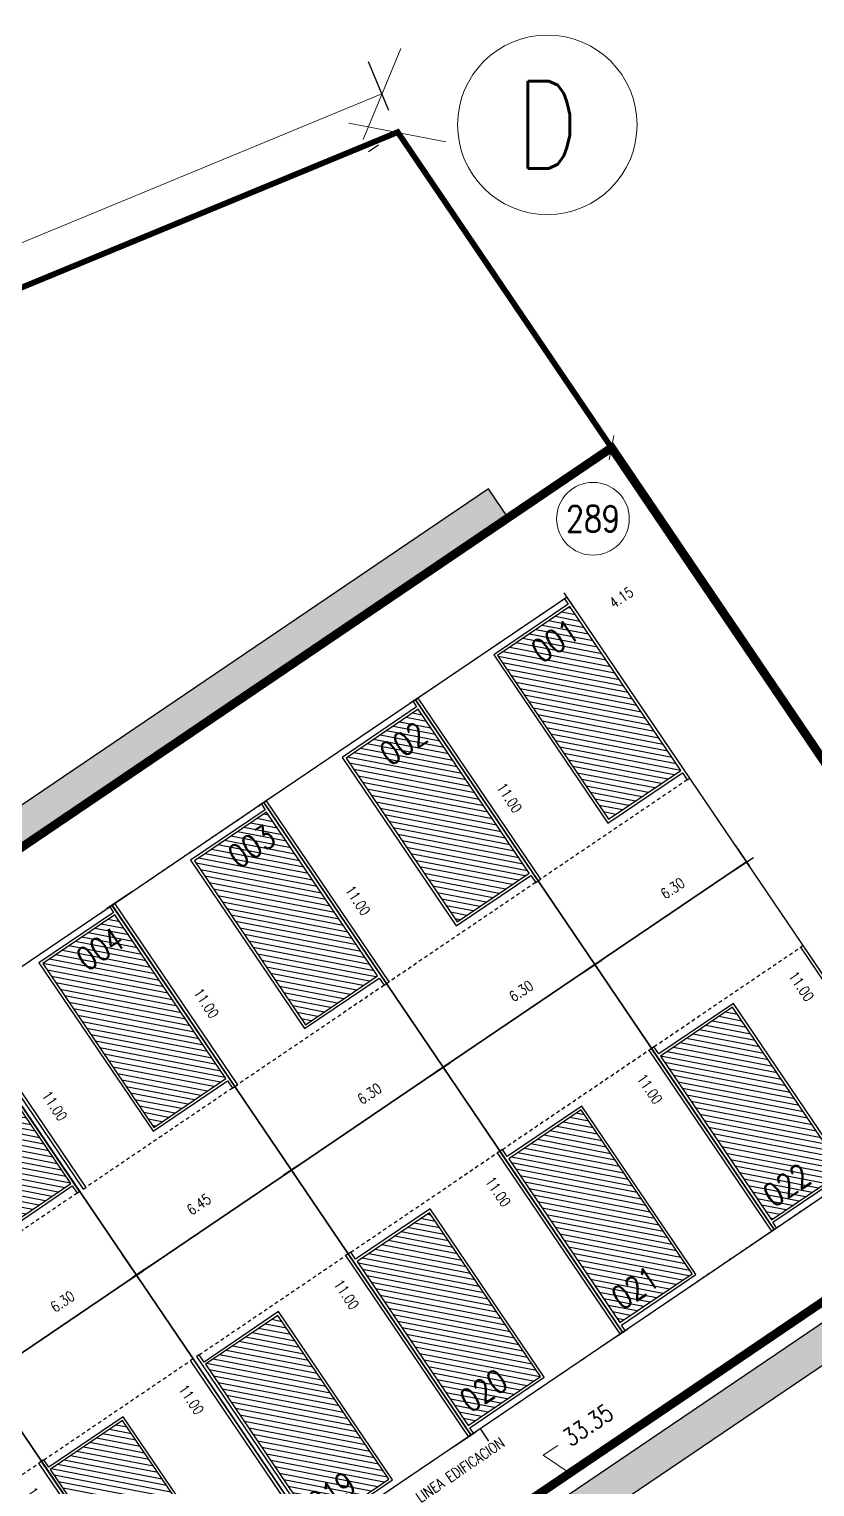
# Model space of a CAD drawing. Header units: metres. Extents: x 733085 to 734585, y 6084499 to 6087418.
# Drawn here: x 733800.2 to 733827.2, y 6086748.6 to 6086798.7 of the extents above; entities that cross this region are included whole.
import ezdxf

# ---------------------------------------------------------------- set-up
doc = ezdxf.new("R2010")
doc.units = ezdxf.units.M
doc.header["$LTSCALE"] = 5
doc.header["$MEASUREMENT"] = 0
doc.linetypes.add('HIDDEN', pattern=[0.375, 0.25, -0.125])
doc.linetypes.add('PHANTOM2', pattern=[1.25, 0.625, -0.125, 0.125, -0.125, 0.125, -0.125])
doc.layers.get('0').update_dxf_attribs({"color": 30})
doc.layers.get('DEFPOINTS').update_dxf_attribs({"color": 210})
doc.layers.add('U-ANNO-DIMS', color=210, linetype='Continuous', lineweight=18, plot=False)
doc.layers.add('U-ANNO-PATT', color=8, linetype='Continuous', lineweight=18)
doc.layers.add('U-ANNO-TEXT', color=3, linetype='Continuous', lineweight=18)
for name, color, linetype in [('U-BLDG', 7, 'Continuous'), ('U-LIMT', 6, 'PHANTOM2'), ('U-PROP', 1, 'Continuous'), ('U-SDWK', 4, 'Continuous')]:
    doc.layers.add(name, color=color, linetype=linetype)
doc.styles.add('E-ROMANS', font='romans.shx', dxfattribs={"width": 0.8})
doc.dimstyles.new('E-0200_TICK_18', dxfattribs={"dimscale": 0.001, "dimtxt": 360, "dimasz": 360, "dimexe": 180, "dimexo": 120, "dimgap": 180, "dimtad": 0, "dimzin": 0, "dimdsep": 46, "dimtxsty": 'E-ROMANS', "dimblk": 'OBLIQUE', "dimcen": 180, "dimclrd": 256, "dimclre": 256, "dimclrt": 256, "dimadec": 0, "dimazin": 0, "dimtfac": 1, "dimtmove": 1, "dimatfit": 3, "dimldrblk": 'OPEN90', "dimfxl": 1, "dimtfill": 1, "dimtolj": 1, "dimtzin": 0, "dimarcsym": 0})
doc.dimstyles.new('E-0500_TICK_12', dxfattribs={"dimscale": 0.001, "dimtxt": 600, "dimasz": 600, "dimexe": 300, "dimexo": 200, "dimgap": 300, "dimtad": 0, "dimzin": 0, "dimdsep": 46, "dimtxsty": 'E-ROMANS', "dimblk": 'OBLIQUE', "dimcen": 300, "dimclrd": 256, "dimclre": 256, "dimclrt": 256, "dimadec": 0, "dimazin": 0, "dimtfac": 1, "dimtmove": 1, "dimatfit": 3, "dimldrblk": 'OPEN90', "dimfxl": 1, "dimtfill": 1, "dimtolj": 1, "dimtzin": 0, "dimlwd": -1, "dimarcsym": 0})
doc.dimstyles.new('E-1000_TICK_24', dxfattribs={"dimscale": 0.001, "dimtxt": 2400, "dimasz": 2400, "dimexe": 1200, "dimexo": 800, "dimgap": 1200, "dimtad": 0, "dimzin": 0, "dimdsep": 46, "dimtxsty": 'E-ROMANS', "dimblk": 'OBLIQUE', "dimcen": 1200, "dimclrd": 256, "dimclre": 256, "dimclrt": 256, "dimadec": 0, "dimazin": 0, "dimtfac": 1, "dimtmove": 1, "dimatfit": 3, "dimldrblk": 'OPEN90', "dimfxl": 1, "dimtfill": 1, "dimtolj": 1, "dimtzin": 0, "dimlwd": -1, "dimarcsym": 0})

# ---------------------------------------------------------------- blocks, each defined once
blk = doc.blocks.new('casa')
h = blk.add_hatch()
h.set_pattern_fill('LINE', color=252, scale=0.06, angle=45, style=0)
h.set_pattern_definition([(45, (-8.75595, 1.52937), (-0.1347038, 0.1347038), [])])
h.paths.add_polyline_path([(3.102, 0.201), (0.102, 0.201), (0.102, -6.604), (3.102, -6.604)])
at = {"color": 252}
blk.add_line((0, -7), (0, 0.522), dxfattribs=at)
at = {"color": 1, "linetype": 'HIDDEN', "ltscale": 0.1}
for p, q in [((0.102, 0.522), (6.197, 0.522)), ((0.102, -7), (6.197, -7))]:
    blk.add_line(p, q, dxfattribs=at)
for p, q in [((6.299, 0.522), (6.197, 0.522)), ((6.299, -7), (6.197, -7))]:
    blk.add_line(p, q)
for points in [[(0, 0.522), (0.102, 0.522), (0.102, 0.299), (3.197, 0.299), (3.197, -6.7), (0.102, -6.7), (0.102, -7), (0, -7)], [(6.197, 0.522), (6.197, -7)]]:
    blk.add_lwpolyline(points)
for points in [[(6.197, 0.522), (6.197, 0.522)], [(6.197, -7), (6.197, -7)]]:
    blk.add_lwpolyline(points, close=True)
at = {"color": 252}
for points in [[(6.299, 0.522), (6.299, -7)], [(0.102, -6.604), (0.102, 0.201), (3.102, 0.201), (3.102, -6.604), (0.102, -6.604)]]:
    blk.add_lwpolyline(points, dxfattribs=at)
blk = doc.blocks.new('*D1875')
at = {"layer": 'DEFPOINTS', "color": 0, "transparency": 16777216}
for p in [(733822.474, 6086781.027), (733818.725, 6086779.162), (733819.038, 6086778.7)]:
    blk.add_point(p, dxfattribs=at)
at = {"layer": 'U-ANNO-DIMS', "lineweight": -2, "transparency": 16777216}
for p, q in [((733822.407, 6086781.127), (733822.06, 6086781.639)), ((733818.971, 6086778.799), (733818.624, 6086779.311))]:
    blk.add_line(p, q, dxfattribs=at)
at = {"layer": 'U-ANNO-DIMS', "transparency": 16777216, "insert": (733820.59, 6086779.154), "char_height": 0.36, "attachment_point": 5, "rotation": 34.1153, "style": 'E-ROMANS', "bg_fill": 3, "box_fill_scale": 1.25, "bg_fill_color": 256, "bg_fill_true_color": 13158600, "bg_fill_transparency": 0}
blk.add_mtext('\\A1;4.15', dxfattribs=at)
blk = doc.blocks.new('_Oblique')
at = {"color": 0, "linetype": 'ByBlock', "lineweight": -2}
blk.add_line((-0.5, -0.5), (0.5, 0.5), dxfattribs=at)
blk = doc.blocks.new('_Open90')
at = {"color": 0, "linetype": 'ByBlock', "lineweight": -2}
for p, q in [((-0.5, 0.5), (0, 0)), ((0, 0), (-1, 0)), ((0, 0), (-0.5, -0.5))]:
    blk.add_line(p, q, dxfattribs=at)
blk = doc.blocks.new('*D2171')
at = {"layer": 'DEFPOINTS', "color": 0, "transparency": 16777216}
for p in [(733820.254, 6086784.305, 0), (733820.254, 6086784.305), (733766.315, 6086747.765, 0)]:
    blk.add_point(p, dxfattribs=at)
at = {"layer": 'U-ANNO-DIMS', "lineweight": -2, "transparency": 16777216}
for p, q in [((733820.254, 6086784.305), (733820.085, 6086784.553)), ((733766.315, 6086747.765), (733766.147, 6086748.013))]:
    blk.add_line(p, q, dxfattribs=at)
at = {"layer": 'U-ANNO-DIMS', "transparency": 16777216}
for p, q in [((733766.315, 6086747.765), (733820.254, 6086784.305)), ((733791.637, 6086767.313), (733791.141, 6086766.977)), ((733793.284, 6086766.035), (733791.637, 6086767.313))]:
    blk.add_line(p, q, dxfattribs=at)
at = {"layer": 'U-ANNO-DIMS', "transparency": 16777216, "xscale": 0.6, "yscale": 0.6, "zscale": 0.6}
for p, rotation in [((733820.254, 6086784.305), 34.11532255193239), ((733766.315, 6086747.765), 214.1153225519324)]:
    blk.add_blockref('_Oblique', p, dxfattribs=dict(at, rotation=rotation))
at = {"layer": 'U-ANNO-DIMS', "transparency": 16777216, "insert": (733790.107, 6086766.277), "char_height": 0.6, "attachment_point": 5, "rotation": 34.1153, "style": 'E-ROMANS', "bg_fill": 3, "box_fill_scale": 1.25, "bg_fill_color": 256, "bg_fill_true_color": 13158600, "bg_fill_transparency": 0}
blk.add_mtext('\\A1;65.15', dxfattribs=at)
blk = doc.blocks.new('*D2183')
at = {"layer": 'DEFPOINTS', "color": 0, "transparency": 16777216}
for p in [(733832.622, 6086758.38, 0), (733832.622, 6086758.38), (733805.011, 6086739.676, 0)]:
    blk.add_point(p, dxfattribs=at)
at = {"layer": 'U-ANNO-DIMS', "lineweight": -2, "transparency": 16777216}
for p, q in [((733832.622, 6086758.38), (733832.454, 6086758.629)), ((733805.011, 6086739.676), (733804.843, 6086739.924))]:
    blk.add_line(p, q, dxfattribs=at)
at = {"layer": 'U-ANNO-DIMS', "transparency": 16777216}
for p, q in [((733805.011, 6086739.676), (733832.622, 6086758.38)), ((733817.904, 6086749.642), (733818.401, 6086749.979)), ((733818.817, 6086749.028), (733817.904, 6086749.642))]:
    blk.add_line(p, q, dxfattribs=at)
at = {"layer": 'U-ANNO-DIMS', "transparency": 16777216, "xscale": 0.6, "yscale": 0.6, "zscale": 0.6}
for p, rotation in [((733832.622, 6086758.38), 34.11532296035247), ((733805.011, 6086739.676), 214.1153229603524)]:
    blk.add_blockref('_Oblique', p, dxfattribs=dict(at, rotation=rotation))
at = {"layer": 'U-ANNO-DIMS', "transparency": 16777216, "insert": (733819.444, 6086750.685), "char_height": 0.6, "attachment_point": 5, "rotation": 34.1153, "style": 'E-ROMANS', "bg_fill": 3, "box_fill_scale": 1.25, "bg_fill_color": 256, "bg_fill_true_color": 13158600, "bg_fill_transparency": 0}
blk.add_mtext('\\A1;33.35', dxfattribs=at)
blk = doc.blocks.new('*D2235')
at = {"layer": 'DEFPOINTS', "color": 0, "transparency": 16777216}
for p in [(733812.888, 6086795.155), (733812.898, 6086795.162, 0), (733897.652, 6086670.053, 0)]:
    blk.add_point(p, dxfattribs=at)
at = {"layer": 'U-ANNO-DIMS', "transparency": 16777216}
blk.add_line((733897.642, 6086670.046), (733812.888, 6086795.155), dxfattribs=at)
at = {"layer": 'U-ANNO-DIMS', "lineweight": -2, "transparency": 16777216}
for p, q in [((733812.236, 6086794.714), (733811.894, 6086794.482)), ((733896.99, 6086669.605), (733896.648, 6086669.373))]:
    blk.add_line(p, q, dxfattribs=at)
at = {"layer": 'U-ANNO-DIMS', "transparency": 16777216, "xscale": 2.4, "yscale": 2.4, "zscale": 2.4}
for p, rotation in [((733812.888, 6086795.155), 124.1153225211606), ((733897.642, 6086670.046), 304.1153225211606)]:
    blk.add_blockref('_Oblique', p, dxfattribs=dict(at, rotation=rotation))
at = {"layer": 'U-ANNO-DIMS', "transparency": 16777216, "insert": (733861.571, 6086729.505), "char_height": 2.4, "attachment_point": 5, "rotation": 304.1153, "style": 'E-ROMANS', "bg_fill": 3, "box_fill_scale": 1.25, "bg_fill_color": 256, "bg_fill_true_color": 13158600, "bg_fill_transparency": 0}
blk.add_mtext('\\A1;151.11', dxfattribs=at)
blk = doc.blocks.new('*D2240')
at = {"layer": 'DEFPOINTS', "color": 0, "transparency": 16777216}
for p in [(733812.356, 6086796.475), (733812.898, 6086795.162, 0), (733752.668, 6086770.273, 0)]:
    blk.add_point(p, dxfattribs=at)
at = {"layer": 'U-ANNO-DIMS', "lineweight": -2, "transparency": 16777216}
for p, q in [((733812.593, 6086795.902), (733811.898, 6086797.584)), ((733752.362, 6086771.012), (733751.667, 6086772.694))]:
    blk.add_line(p, q, dxfattribs=at)
at = {"layer": 'U-ANNO-DIMS', "transparency": 16777216}
blk.add_line((733752.125, 6086771.585), (733812.356, 6086796.475), dxfattribs=at)
at = {"layer": 'U-ANNO-DIMS', "transparency": 16777216, "xscale": 2.4, "yscale": 2.4, "zscale": 2.4}
for p, rotation in [((733812.356, 6086796.475), 22.4519752108268), ((733752.125, 6086771.585), 202.4519752108268)]:
    blk.add_blockref('_Oblique', p, dxfattribs=dict(at, rotation=rotation))
at = {"layer": 'U-ANNO-DIMS', "transparency": 16777216, "insert": (733779.165, 6086784.37), "char_height": 0.012, "attachment_point": 5, "rotation": 22.452, "style": 'E-ROMANS', "bg_fill": 3, "box_fill_scale": 1.25, "bg_fill_color": 256, "bg_fill_true_color": 13158600, "bg_fill_transparency": 0}
blk.add_mtext('\\A1;65.17', dxfattribs=at)
blk = doc.blocks.new('*D1612')
at = {"layer": 'DEFPOINTS', "color": 0, "transparency": 16777216}
for p in [(733803.452, 6086756.509, 0), (733803.907, 6086755.838), (733798.236, 6086752.975, 0)]:
    blk.add_point(p, dxfattribs=at)
at = {"layer": 'U-ANNO-DIMS', "lineweight": -2, "transparency": 16777216}
for p, q in [((733803.519, 6086756.409), (733804.008, 6086755.689)), ((733798.303, 6086752.876), (733798.792, 6086752.155))]:
    blk.add_line(p, q, dxfattribs=at)
at = {"layer": 'U-ANNO-DIMS', "transparency": 16777216, "insert": (733801.371, 6086754.931), "char_height": 0.36, "attachment_point": 5, "rotation": 34.1153, "style": 'E-ROMANS', "bg_fill": 3, "box_fill_scale": 1.25, "bg_fill_color": 256, "bg_fill_true_color": 13158600, "bg_fill_transparency": 0}
blk.add_mtext('\\A1;6.30', dxfattribs=at)
blk = doc.blocks.new('*D1613')
at = {"layer": 'DEFPOINTS', "color": 0, "transparency": 16777216}
for p in [(733814.008, 6086763.66, 0), (733814.462, 6086762.989), (733808.792, 6086760.126, 0)]:
    blk.add_point(p, dxfattribs=at)
at = {"layer": 'U-ANNO-DIMS', "lineweight": -2, "transparency": 16777216}
for p, q in [((733814.075, 6086763.56), (733814.563, 6086762.84)), ((733808.859, 6086760.027), (733809.348, 6086759.306))]:
    blk.add_line(p, q, dxfattribs=at)
at = {"layer": 'U-ANNO-DIMS', "transparency": 16777216, "insert": (733811.927, 6086762.082), "char_height": 0.36, "attachment_point": 5, "rotation": 34.1153, "style": 'E-ROMANS', "bg_fill": 3, "box_fill_scale": 1.25, "bg_fill_color": 256, "bg_fill_true_color": 13158600, "bg_fill_transparency": 0}
blk.add_mtext('\\A1;6.30', dxfattribs=at)
blk = doc.blocks.new('*D1614')
at = {"layer": 'DEFPOINTS', "color": 0, "transparency": 16777216}
for p in [(733819.224, 6086767.193, 0), (733819.678, 6086766.522), (733814.008, 6086763.66, 0)]:
    blk.add_point(p, dxfattribs=at)
at = {"layer": 'U-ANNO-DIMS', "lineweight": -2, "transparency": 16777216}
for p, q in [((733819.291, 6086767.094), (733819.779, 6086766.373)), ((733814.075, 6086763.56), (733814.563, 6086762.84))]:
    blk.add_line(p, q, dxfattribs=at)
at = {"layer": 'U-ANNO-DIMS', "transparency": 16777216, "insert": (733817.143, 6086765.615), "char_height": 0.36, "attachment_point": 5, "rotation": 34.1153, "style": 'E-ROMANS', "bg_fill": 3, "box_fill_scale": 1.25, "bg_fill_color": 256, "bg_fill_true_color": 13158600, "bg_fill_transparency": 0}
blk.add_mtext('\\A1;6.30', dxfattribs=at)
blk = doc.blocks.new('*D1615')
at = {"layer": 'DEFPOINTS', "color": 0, "transparency": 16777216}
for p in [(733824.439, 6086770.727, 0), (733824.894, 6086770.055), (733819.224, 6086767.193, 0)]:
    blk.add_point(p, dxfattribs=at)
at = {"layer": 'U-ANNO-DIMS', "lineweight": -2, "transparency": 16777216}
for p, q in [((733824.507, 6086770.627), (733824.995, 6086769.906)), ((733819.291, 6086767.094), (733819.779, 6086766.373))]:
    blk.add_line(p, q, dxfattribs=at)
at = {"layer": 'U-ANNO-DIMS', "transparency": 16777216, "insert": (733822.358, 6086769.149), "char_height": 0.36, "attachment_point": 5, "rotation": 34.1153, "style": 'E-ROMANS', "bg_fill": 3, "box_fill_scale": 1.25, "bg_fill_color": 256, "bg_fill_true_color": 13158600, "bg_fill_transparency": 0}
blk.add_mtext('\\A1;6.30', dxfattribs=at)
blk = doc.blocks.new('*D1616')
at = {"layer": 'DEFPOINTS', "color": 0, "transparency": 16777216}
for p in [(733808.87, 6086760.011), (733809.247, 6086759.455, 0), (733803.907, 6086755.838, 0)]:
    blk.add_point(p, dxfattribs=at)
at = {"layer": 'U-ANNO-DIMS', "lineweight": -2, "transparency": 16777216}
for p, q in [((733809.179, 6086759.554), (733808.769, 6086760.16)), ((733803.839, 6086755.937), (733803.429, 6086756.542))]:
    blk.add_line(p, q, dxfattribs=at)
at = {"layer": 'U-ANNO-DIMS', "transparency": 16777216, "insert": (733806.06, 6086758.276), "char_height": 0.36, "attachment_point": 5, "rotation": 34.1153, "style": 'E-ROMANS', "bg_fill": 3, "box_fill_scale": 1.25, "bg_fill_color": 256, "bg_fill_true_color": 13158600, "bg_fill_transparency": 0}
blk.add_mtext('\\A1;6.45', dxfattribs=at)
blk = doc.blocks.new('*D1621')
at = {"layer": 'DEFPOINTS', "color": 0, "transparency": 16777216}
for p in [(733798.639, 6086765.556), (733797.817, 6086765.01), (733804.723, 6086756.391)]:
    blk.add_point(p, dxfattribs=at)
at = {"layer": 'U-ANNO-DIMS', "lineweight": -2, "transparency": 16777216}
for p, q in [((733798.539, 6086765.489), (733797.667, 6086764.91)), ((733804.623, 6086756.324), (733803.752, 6086755.746))]:
    blk.add_line(p, q, dxfattribs=at)
at = {"layer": 'U-ANNO-DIMS', "transparency": 16777216, "insert": (733801.094, 6086761.661), "char_height": 0.36, "attachment_point": 5, "rotation": 303.5789, "style": 'E-ROMANS', "bg_fill": 3, "box_fill_scale": 1.25, "bg_fill_color": 256, "bg_fill_true_color": 13158600, "bg_fill_transparency": 0}
blk.add_mtext('\\A1;11.00', dxfattribs=at)
blk = doc.blocks.new('*D1622')
at = {"layer": 'DEFPOINTS', "color": 0, "transparency": 16777216}
for p in [(733803.855, 6086769.089), (733803.033, 6086768.543), (733809.939, 6086759.924)]:
    blk.add_point(p, dxfattribs=at)
at = {"layer": 'U-ANNO-DIMS', "lineweight": -2, "transparency": 16777216}
for p, q in [((733803.755, 6086769.023), (733802.883, 6086768.444)), ((733809.839, 6086759.858), (733808.967, 6086759.279))]:
    blk.add_line(p, q, dxfattribs=at)
at = {"layer": 'U-ANNO-DIMS', "transparency": 16777216, "insert": (733806.31, 6086765.194), "char_height": 0.36, "attachment_point": 5, "rotation": 303.5789, "style": 'E-ROMANS', "bg_fill": 3, "box_fill_scale": 1.25, "bg_fill_color": 256, "bg_fill_true_color": 13158600, "bg_fill_transparency": 0}
blk.add_mtext('\\A1;11.00', dxfattribs=at)
blk = doc.blocks.new('*D1623')
at = {"layer": 'DEFPOINTS', "color": 0, "transparency": 16777216}
for p in [(733809.071, 6086772.622), (733808.249, 6086772.077), (733815.155, 6086763.458)]:
    blk.add_point(p, dxfattribs=at)
at = {"layer": 'U-ANNO-DIMS', "lineweight": -2, "transparency": 16777216}
for p, q in [((733808.971, 6086772.556), (733808.099, 6086771.977)), ((733815.055, 6086763.391), (733814.183, 6086762.813))]:
    blk.add_line(p, q, dxfattribs=at)
at = {"layer": 'U-ANNO-DIMS', "transparency": 16777216, "insert": (733811.525, 6086768.728), "char_height": 0.36, "attachment_point": 5, "rotation": 303.5789, "style": 'E-ROMANS', "bg_fill": 3, "box_fill_scale": 1.25, "bg_fill_color": 256, "bg_fill_true_color": 13158600, "bg_fill_transparency": 0}
blk.add_mtext('\\A1;11.00', dxfattribs=at)
blk = doc.blocks.new('*D1624')
at = {"layer": 'DEFPOINTS', "color": 0, "transparency": 16777216}
for p in [(733814.286, 6086776.156), (733813.465, 6086775.61), (733820.371, 6086766.991)]:
    blk.add_point(p, dxfattribs=at)
at = {"layer": 'U-ANNO-DIMS', "lineweight": -2, "transparency": 16777216}
for p, q in [((733814.187, 6086776.089), (733813.315, 6086775.511)), ((733820.271, 6086766.925), (733819.399, 6086766.346))]:
    blk.add_line(p, q, dxfattribs=at)
at = {"layer": 'U-ANNO-DIMS', "transparency": 16777216, "insert": (733816.741, 6086772.261), "char_height": 0.36, "attachment_point": 5, "rotation": 303.5789, "style": 'E-ROMANS', "bg_fill": 3, "box_fill_scale": 1.25, "bg_fill_color": 256, "bg_fill_true_color": 13158600, "bg_fill_transparency": 0}
blk.add_mtext('\\A1;11.00', dxfattribs=at)
blk = doc.blocks.new('*D1628')
at = {"layer": 'DEFPOINTS', "color": 0, "transparency": 16777216}
for p in [(733798.124, 6086751.92), (733798.78, 6086752.356), (733804.208, 6086742.755)]:
    blk.add_point(p, dxfattribs=at)
at = {"layer": 'U-ANNO-DIMS', "lineweight": -2, "transparency": 16777216}
for p, q in [((733798.224, 6086751.987), (733798.93, 6086752.456)), ((733804.308, 6086742.822), (733805.015, 6086743.291))]:
    blk.add_line(p, q, dxfattribs=at)
at = {"layer": 'U-ANNO-DIMS', "transparency": 16777216, "insert": (733800.579, 6086748.026), "char_height": 0.36, "attachment_point": 5, "rotation": 303.5789, "style": 'E-ROMANS', "bg_fill": 3, "box_fill_scale": 1.25, "bg_fill_color": 256, "bg_fill_true_color": 13158600, "bg_fill_transparency": 0}
blk.add_mtext('\\A1;11.00', dxfattribs=at)
blk = doc.blocks.new('*D1629')
at = {"layer": 'DEFPOINTS', "color": 0, "transparency": 16777216}
for p in [(733803.34, 6086755.454), (733803.996, 6086755.889), (733809.424, 6086746.289)]:
    blk.add_point(p, dxfattribs=at)
at = {"layer": 'U-ANNO-DIMS', "lineweight": -2, "transparency": 16777216}
for p, q in [((733803.44, 6086755.52), (733804.146, 6086755.989)), ((733809.524, 6086746.355), (733810.23, 6086746.824))]:
    blk.add_line(p, q, dxfattribs=at)
at = {"layer": 'U-ANNO-DIMS', "transparency": 16777216, "insert": (733805.794, 6086751.559), "char_height": 0.36, "attachment_point": 5, "rotation": 303.5789, "style": 'E-ROMANS', "bg_fill": 3, "box_fill_scale": 1.25, "bg_fill_color": 256, "bg_fill_true_color": 13158600, "bg_fill_transparency": 0}
blk.add_mtext('\\A1;11.00', dxfattribs=at)
blk = doc.blocks.new('*D1630')
at = {"layer": 'DEFPOINTS', "color": 0, "transparency": 16777216}
for p in [(733809.336, 6086759.507), (733808.68, 6086759.071), (733814.764, 6086749.906)]:
    blk.add_point(p, dxfattribs=at)
at = {"layer": 'U-ANNO-DIMS', "lineweight": -2, "transparency": 16777216}
for p, q in [((733808.78, 6086759.137), (733809.486, 6086759.607)), ((733814.864, 6086749.973), (733815.57, 6086750.442))]:
    blk.add_line(p, q, dxfattribs=at)
at = {"layer": 'U-ANNO-DIMS', "transparency": 16777216, "insert": (733811.134, 6086755.177), "char_height": 0.36, "attachment_point": 5, "rotation": 303.5789, "style": 'E-ROMANS', "bg_fill": 3, "box_fill_scale": 1.25, "bg_fill_color": 256, "bg_fill_true_color": 13158600, "bg_fill_transparency": 0}
blk.add_mtext('\\A1;11.00', dxfattribs=at)
blk = doc.blocks.new('*D1631')
at = {"layer": 'DEFPOINTS', "color": 0, "transparency": 16777216}
for p in [(733814.552, 6086763.04), (733813.896, 6086762.605), (733819.98, 6086753.44)]:
    blk.add_point(p, dxfattribs=at)
at = {"layer": 'U-ANNO-DIMS', "lineweight": -2, "transparency": 16777216}
for p, q in [((733813.996, 6086762.671), (733814.702, 6086763.14)), ((733820.08, 6086753.506), (733820.786, 6086753.975))]:
    blk.add_line(p, q, dxfattribs=at)
at = {"layer": 'U-ANNO-DIMS', "transparency": 16777216, "insert": (733816.35, 6086758.71), "char_height": 0.36, "attachment_point": 5, "rotation": 303.5789, "style": 'E-ROMANS', "bg_fill": 3, "box_fill_scale": 1.25, "bg_fill_color": 256, "bg_fill_true_color": 13158600, "bg_fill_transparency": 0}
blk.add_mtext('\\A1;11.00', dxfattribs=at)
blk = doc.blocks.new('*D1632')
at = {"layer": 'DEFPOINTS', "color": 0, "transparency": 16777216}
for p in [(733819.768, 6086766.574), (733819.111, 6086766.138), (733825.196, 6086756.973)]:
    blk.add_point(p, dxfattribs=at)
at = {"layer": 'U-ANNO-DIMS', "lineweight": -2, "transparency": 16777216}
for p, q in [((733819.211, 6086766.204), (733819.918, 6086766.673)), ((733825.296, 6086757.04), (733826.002, 6086757.509))]:
    blk.add_line(p, q, dxfattribs=at)
at = {"layer": 'U-ANNO-DIMS', "transparency": 16777216, "insert": (733821.566, 6086762.243), "char_height": 0.36, "attachment_point": 5, "rotation": 303.5789, "style": 'E-ROMANS', "bg_fill": 3, "box_fill_scale": 1.25, "bg_fill_color": 256, "bg_fill_true_color": 13158600, "bg_fill_transparency": 0}
blk.add_mtext('\\A1;11.00', dxfattribs=at)
blk = doc.blocks.new('*D1633')
at = {"layer": 'DEFPOINTS', "color": 0, "transparency": 16777216}
for p in [(733824.984, 6086770.107), (733824.327, 6086769.671), (733830.411, 6086760.507)]:
    blk.add_point(p, dxfattribs=at)
at = {"layer": 'U-ANNO-DIMS', "lineweight": -2, "transparency": 16777216}
for p, q in [((733824.427, 6086769.738), (733825.134, 6086770.207)), ((733830.511, 6086760.573), (733831.218, 6086761.042))]:
    blk.add_line(p, q, dxfattribs=at)
at = {"layer": 'U-ANNO-DIMS', "transparency": 16777216, "insert": (733826.782, 6086765.777), "char_height": 0.36, "attachment_point": 5, "rotation": 303.5789, "style": 'E-ROMANS', "bg_fill": 3, "box_fill_scale": 1.25, "bg_fill_color": 256, "bg_fill_true_color": 13158600, "bg_fill_transparency": 0}
blk.add_mtext('\\A1;11.00', dxfattribs=at)
blk = doc.blocks.new('*D1741')
at = {"layer": 'DEFPOINTS', "color": 0, "transparency": 16777216}
blk.add_point((733810.206, 6086745.836), dxfattribs=at)
at = {"layer": 'U-ANNO-DIMS', "lineweight": -2, "transparency": 16777216}
for p, q in [((733816.124, 6086749.99), (733815.754, 6086750.536)), ((733810.139, 6086745.935), (733809.769, 6086746.481))]:
    blk.add_line(p, q, dxfattribs=at)
at = {"layer": 'U-ANNO-DIMS', "transparency": 16777216, "insert": (733815.045, 6086749.139), "char_height": 0.36, "attachment_point": 5, "rotation": 34.1153, "style": 'E-ROMANS', "bg_fill": 3, "box_fill_scale": 1.25, "bg_fill_color": 256, "bg_fill_true_color": 13158600, "bg_fill_transparency": 0}
blk.add_mtext('\\A1;LINEA EDIFICACION', dxfattribs=at)
at = {"layer": 'DEFPOINTS', "color": 0, "transparency": 16777216}
for p in [(733815.855, 6086750.387), (733816.191, 6086749.89)]:
    blk.add_point(p, dxfattribs=at)

msp = doc.modelspace()

# ---------------------------------------------------------------- hatches: boundary and pattern name
at = {"layer": 'U-ANNO-PATT'}
h = msp.add_hatch(dxfattribs=at)
h.set_pattern_fill('DOTS', color=256, scale=0.1, angle=16.0458, style=0)
h.set_pattern_definition([(304.115323, (733622.41653, 6087003.45354), (0.17594907, 0.023321206), [0, -0.15875])])
h.paths.add_polyline_path([(733805.289, 6086596.628), (733804.616, 6086597.621), (733784.249, 6086583.824), (733784.922, 6086582.83)])
h.paths.add_polyline_path([(733799.232, 6086605.569), (733798.559, 6086606.563), (733778.316, 6086592.85), (733778.865, 6086591.772)])
h.paths.add_polyline_path([(733778.042, 6086627.933), (733777.369, 6086628.926), (733750.711, 6086610.867), (733751.384, 6086609.873)])
h.paths.add_polyline_path([(733771.985, 6086636.874), (733771.312, 6086637.868), (733744.653, 6086619.808), (733745.326, 6086618.815)])
h.paths.add_polyline_path([(733754.935, 6086662.043), (733754.262, 6086663.036), (733727.603, 6086644.977), (733728.277, 6086643.981)])
h.paths.add_polyline_path([(733748.878, 6086670.984), (733748.205, 6086671.978), (733721.546, 6086653.918), (733722.219, 6086652.925)])
h.paths.add_polyline_path([(733730.917, 6086695.536), (733730.244, 6086696.529), (733704.496, 6086679.086), (733705.169, 6086678.093)], flags=17)
h.paths.add_polyline_path([(733724.859, 6086704.477), (733724.186, 6086705.471), (733698.438, 6086688.028), (733699.111, 6086687.034)], flags=17)
h.paths.add_polyline_path([(733826.207, 6086625.082), (733828.466, 6086623.166), (733828.726, 6086624.519), (733810.699, 6086639.813), (733804.933, 6086648.324), (733803.267, 6086648.645), (733804.855, 6086646.301), (733809.797, 6086639.005)])
h.paths.add_polyline_path([(733800.222, 6086655.279), (733781.826, 6086682.434), (733780.159, 6086682.754), (733781.747, 6086680.41), (733798.317, 6086655.951), (733799.902, 6086653.612)])
h.paths.add_polyline_path([(733777.115, 6086689.388), (733758.718, 6086716.544), (733757.052, 6086716.864), (733758.64, 6086714.52), (733775.209, 6086690.061), (733776.794, 6086687.722)])
h.paths.add_polyline_path([(733754.007, 6086723.498), (733737.142, 6086748.393), (733732.244, 6086749.335), (733679.918, 6086713.888), (733606.697, 6086689.999), (733604.435, 6086685.546), (733613.892, 6086656.56), (733615.405, 6086655.791), (733614.38, 6086658.933), (733605.73, 6086685.446), (733607.542, 6086689.012), (733680.451, 6086712.799), (733732.505, 6086748.063), (733736.428, 6086747.309), (733752.102, 6086724.171), (733753.687, 6086721.832)])
h.paths.add_polyline_path([(733703.394, 6086673.581), (733677.482, 6086711.831), (733676.295, 6086711.443), (733682.131, 6086702.829), (733662.066, 6086696.282), (733658.965, 6086705.789), (733657.824, 6086705.417), (733671.595, 6086663.207)], flags=17)
h.paths.add_polyline_path([(733682.831, 6086701.795), (733701.506, 6086674.228), (733672.364, 6086664.72), (733662.439, 6086695.142)], flags=16)
h.paths.add_polyline_path([(733618.013, 6086647.799), (733617.005, 6086650.889), (733616.236, 6086649.376), (733627.037, 6086616.271), (733628.55, 6086615.502), (733627.673, 6086618.191)])
h.paths.add_polyline_path([(733631.931, 6086605.141), (733630.527, 6086609.443), (733629.875, 6086607.573), (733634.729, 6086592.694), (733635.87, 6086593.066)])
h.paths.add_polyline_path([(733621.7, 6086604.904), (733620.071, 6086606.028), (733621.473, 6086601.729), (733625.413, 6086589.654), (733626.553, 6086590.027)])
h.paths.add_polyline_path([(733608.557, 6086645.187), (733607.044, 6086645.956), (733608.052, 6086642.866), (733617.215, 6086614.779), (733618.093, 6086612.091), (733618.861, 6086613.604)])
h.paths.add_polyline_path([(733596.259, 6086682.879), (733591.807, 6086685.141), (733548.635, 6086671.055), (733548.018, 6086669.592), (733591.707, 6086683.846), (733595.273, 6086682.034), (733604.436, 6086653.948), (733605.444, 6086650.858), (733606.213, 6086652.371)])
h.paths.add_polyline_path([(733776.685, 6086714.628), (733743.278, 6086763.941), (733742.285, 6086763.268), (733775.691, 6086713.955)])
h.paths.add_polyline_path([(733816.694, 6086781.893), (733816.021, 6086782.887), (733766.636, 6086749.431), (733758.223, 6086761.85), (733748.95, 6086755.568), (733749.623, 6086754.575), (733757.902, 6086760.183), (733766.315, 6086747.765)])
h.paths.add_polyline_path([(733833.756, 6086756.974), (733833.083, 6086757.968), (733801.208, 6086736.375), (733801.881, 6086735.381)])
h.paths.add_polyline_path([(733839.813, 6086748.033), (733839.14, 6086749.026), (733807.265, 6086727.433), (733807.938, 6086726.44)])
h.paths.add_polyline_path([(733856.863, 6086722.864), (733856.19, 6086723.858), (733824.316, 6086702.265), (733824.989, 6086701.271)])
h.paths.add_polyline_path([(733862.92, 6086713.923), (733862.247, 6086714.917), (733830.373, 6086693.323), (733831.046, 6086692.33)])
h.paths.add_polyline_path([(733879.971, 6086688.755), (733879.298, 6086689.748), (733847.423, 6086668.155), (733848.096, 6086667.161)])
h.paths.add_polyline_path([(733886.028, 6086679.813), (733885.355, 6086680.807), (733853.48, 6086659.214), (733854.153, 6086658.22)])
h.paths.add_polyline_path([(733845.056, 6086627.187), (733846.088, 6086627.886), (733827.781, 6086643.418), (733826.425, 6086644.569), (733825.393, 6086643.87)])
h.paths.add_polyline_path([(733823.654, 6086646.919), (733821.066, 6086649.116), (733820.612, 6086649.785), (733804.043, 6086674.244), (733801.755, 6086677.621), (733800.762, 6086676.948), (733820.164, 6086648.307), (733822.623, 6086646.221)])
h.paths.add_polyline_path([(733799.792, 6086680.518), (733778.648, 6086711.731), (733777.654, 6086711.057), (733798.799, 6086679.845)])

# ---------------------------------------------------------------- linework, layer by layer
at = {"layer": 'U-ANNO-TEXT'}
for centre, radius in [((733818.045, 6086795.416, 101), 3.087), ((733819.615, 6086781.862), 1.25)]:
    msp.add_circle(centre, radius, dxfattribs=at)
at = {"layer": 'U-BLDG'}
for points in [[(733818.725, 6086779.162), (733813.509, 6086775.629), (733819.678, 6086766.522), (733824.894, 6086770.055)], [(733813.509, 6086775.629), (733808.293, 6086772.096), (733814.462, 6086762.989), (733819.678, 6086766.522)], [(733808.293, 6086772.096), (733803.077, 6086768.562), (733809.247, 6086759.455), (733814.462, 6086762.989)], [(733824.894, 6086770.055), (733819.678, 6086766.522), (733825.848, 6086757.415), (733831.064, 6086760.948)], [(733803.077, 6086768.562), (733797.737, 6086764.945), (733803.907, 6086755.838), (733809.247, 6086759.455)], [(733819.678, 6086766.522), (733814.462, 6086762.989), (733820.632, 6086753.882), (733825.848, 6086757.415)], [(733797.737, 6086764.945), (733792.521, 6086761.411), (733798.691, 6086752.304), (733803.907, 6086755.838)], [(733814.462, 6086762.989), (733809.247, 6086759.455), (733815.416, 6086750.348), (733820.632, 6086753.882)], [(733809.247, 6086759.455), (733803.907, 6086755.838), (733810.076, 6086746.731), (733815.416, 6086750.348)], [(733803.907, 6086755.838), (733798.691, 6086752.304), (733804.86, 6086743.197), (733810.076, 6086746.731)], [(733798.691, 6086752.304), (733793.475, 6086748.771), (733799.644, 6086739.664), (733804.86, 6086743.197)]]:
    msp.add_lwpolyline(points, close=True, dxfattribs=at)
at = {"layer": 'U-PROP', "ltscale": 0.3}
for p, q in [((733820.254, 6086784.305), (733766.315, 6086747.765)), ((733832.622, 6086758.381), (733790.937, 6086730.141))]:
    msp.add_line(p, q, dxfattribs=at)
at = {"layer": 'U-SDWK', "ltscale": 0.3, "const_width": 0.3}
for points in [[(733897.652, 6086670.053), (733820.254, 6086784.305), (733766.315, 6086747.765), (733757.902, 6086760.183), (733749.623, 6086754.575), (733774.397, 6086718.005)], [(733790.937, 6086730.141), (733832.746, 6086758.465), (733840.15, 6086747.536)]]:
    msp.add_lwpolyline(points, dxfattribs=at)
at = {"layer": 'U-SDWK'}
msp.add_lwpolyline([(733816.694, 6086781.893), (733816.021, 6086782.887), (733766.636, 6086749.431), (733758.223, 6086761.85), (733748.95, 6086755.568)], dxfattribs=at)
at = {"layer": 'U-SDWK', "elevation": 0}
msp.add_lwpolyline([(733801.881, 6086735.381), (733833.756, 6086756.974), (733833.083, 6086757.968), (733801.208, 6086736.375)], dxfattribs=at)

# ---------------------------------------------------------------- block references
at = {"layer": 'U-BLDG', "xscale": -1}
for p, rotation in [((733819.017, 6086778.73, 0), 34.11532253538424), ((733813.802, 6086775.197, 0), 34.11532253538424), ((733808.586, 6086771.663, 0), 34.11532253538424), ((733803.37, 6086768.13, 0), 34.11532253538424), ((733825.555, 6086757.847, 0), 214.1153225474984), ((733798.03, 6086764.512, 0), 34.11532253538424), ((733820.34, 6086754.314, 0), 214.1153225474984), ((733815.124, 6086750.781, 0), 214.1153225474984), ((733809.908, 6086747.247, 0), 214.1153225474984), ((733804.568, 6086743.63, 0), 214.1153225474984), ((733799.352, 6086740.096, 0), 214.1153225474984)]:
    msp.add_blockref('casa', p, dxfattribs=dict(at, rotation=rotation))

# ---------------------------------------------------------------- texts
at = {"layer": 'U-ANNO-TEXT', "attachment_point": 5, "rotation": 360, "style": 'E-ROMANS'}
for s, insert, char_height in [('D', (733818.045, 6086795.416, 101), 3), ('289', (733819.615, 6086781.862), 0.9)]:
    msp.add_mtext(s, dxfattribs=dict(at, insert=insert, char_height=char_height))

# ---------------------------------------------------------------- next in the draw order: dimensions: what is measured, and where the dimension line sits
at = {"layer": 'U-ANNO-DIMS'}
dim = msp.add_linear_dim(base=(733818.725, 6086779.162), p1=(733822.474, 6086781.027), p2=(733819.038, 6086778.7), angle=214.1153, dimstyle='E-0200_TICK_18', override={"dimsd1": 1, "dimsd2": 1}, dxfattribs=at)
dim.commit()
dim.dimension.update_dxf_attribs({"geometry": '*D1875', "text_midpoint": (733820.953, 6086779.4), "dimtype": 161})

# ---------------------------------------------------------------- next in the draw order: linework, layer by layer
at = {"layer": 'U-PROP', "ltscale": 0.3}
msp.add_lwpolyline([(733551.515, 6086677.886), (733543.412, 6086658.668), (733564.58, 6086593.79), (733571.652, 6086572.114), (733688.841, 6086610.349), (733680.397, 6086636.231), (733707.34, 6086645.021), (733717.897, 6086652.173), (733750.098, 6086604.639), (733758.998, 6086610.668), (733788.27, 6086567.459), (733843.624, 6086604.959), (733833.753, 6086619.53), (733846.645, 6086628.264), (733843.283, 6086633.221), (733897.652, 6086670.053), (733897.652, 6086670.053), (733812.898, 6086795.162), (733752.556, 6086770.227)], dxfattribs=at)

# ---------------------------------------------------------------- next in the draw order: dimensions: what is measured, and where the dimension line sits
at = {"layer": 'U-ANNO-DIMS'}
dim = msp.add_linear_dim(base=(733820.254, 6086784.305, 0), p1=(733766.315, 6086747.765), p2=(733820.254, 6086784.305), angle=34.1153, dimstyle='E-0500_TICK_12', override={"dimfxl": 0.1, "dimfxlon": 1}, dxfattribs=at)
dim.commit()
dim.dimension.update_dxf_attribs({"geometry": '*D2171', "text_midpoint": (733790.892, 6086766.809, 0), "dimtype": 161})

# ---------------------------------------------------------------- next in the draw order: texts
at = {"layer": 'U-ANNO-TEXT', "insert": (733802.662, 6086767.058, 0), "char_height": 0.8, "attachment_point": 5, "rotation": 34.1153, "style": 'E-ROMANS'}
msp.add_mtext('004', dxfattribs=at)

# ---------------------------------------------------------------- next in the draw order: dimensions: what is measured, and where the dimension line sits
at = {"layer": 'U-ANNO-DIMS'}
dim = msp.add_linear_dim(base=(733832.622, 6086758.38, 0), p1=(733805.011, 6086739.676), p2=(733832.622, 6086758.38, 0), angle=34.1153, dimstyle='E-0500_TICK_12', override={"dimfxl": 0.1, "dimfxlon": 1}, dxfattribs=at)
dim.commit()
dim.dimension.update_dxf_attribs({"geometry": '*D2183', "text_midpoint": (733818.649, 6086750.147, 0), "dimtype": 161})

# ---------------------------------------------------------------- next in the draw order: linework, layer by layer
at = {"layer": 'U-LIMT', "ltscale": 0.25, "const_width": 0.2, "elevation": 0}
msp.add_lwpolyline([(733551.515, 6086677.886), (733543.412, 6086658.668), (733564.58, 6086593.79), (733571.652, 6086572.114), (733688.841, 6086610.349), (733680.397, 6086636.231), (733707.34, 6086645.021), (733717.897, 6086652.173), (733750.098, 6086604.639), (733758.998, 6086610.668), (733788.27, 6086567.459), (733843.624, 6086604.959), (733833.753, 6086619.53), (733846.645, 6086628.264), (733843.283, 6086633.221), (733897.652, 6086670.053), (733897.652, 6086670.053), (733812.898, 6086795.162), (733752.556, 6086770.227), (733743.278, 6086763.941), (733737.168, 6086772.96), (733671.055, 6086975.599), (733667.554, 6086994.18), (733661.679, 6087027.397)], dxfattribs=at)

# ---------------------------------------------------------------- next in the draw order: dimensions: what is measured, and where the dimension line sits
at = {"layer": 'U-ANNO-DIMS'}
dim = msp.add_linear_dim(base=(733812.888, 6086795.155, 0), p1=(733897.652, 6086670.053, 0), p2=(733812.898, 6086795.162, 0), angle=124.1153, dimstyle='E-1000_TICK_24', dxfattribs=at)
dim.commit()
dim.dimension.update_dxf_attribs({"geometry": '*D2235', "text_midpoint": (733861.571, 6086729.505, 0), "dimtype": 161})
dim = msp.add_linear_dim(base=(733803.907, 6086755.838, 0), p1=(733798.236, 6086752.975, 0), p2=(733803.452, 6086756.509, 0), angle=34.1153, dimstyle='E-0200_TICK_18', override={"dimsd1": 1, "dimsd2": 1}, dxfattribs=at)
dim.commit()
dim.dimension.update_dxf_attribs({"geometry": '*D1612', "text_midpoint": (733801.013, 6086754.688, 0), "dimtype": 161})

# ---------------------------------------------------------------- next in the draw order: texts
at = {"layer": 'U-ANNO-TEXT', "char_height": 0.8, "attachment_point": 5, "rotation": 34.1153, "style": 'E-ROMANS'}
for s, insert in [('001', (733818.309, 6086777.658, 0)), ('022', (733826.284, 6086758.936, 0)), ('021', (733821.068, 6086755.402, 0)), ('020', (733815.852, 6086751.869, 0)), ('019', (733810.636, 6086748.335, 0))]:
    msp.add_mtext(s, dxfattribs=dict(at, insert=insert))

# ---------------------------------------------------------------- next in the draw order: dimensions: what is measured, and where the dimension line sits
at = {"layer": 'U-ANNO-DIMS'}
for base, p1, p2, angle, dimstyle, override, picture, middle in [((733812.356, 6086796.475, 0), (733752.668, 6086770.273, 0), (733812.898, 6086795.162, 0), 22.452, 'E-1000_TICK_24', {"dimtxt": 12}, '*D2240', (733779.165, 6086784.37, 0)), ((733814.462, 6086762.989, 0), (733808.792, 6086760.126), (733814.008, 6086763.66), 34.1153, 'E-0200_TICK_18', {"dimsd1": 1, "dimsd2": 1}, '*D1613', (733811.569, 6086761.839, 0)), ((733798.78, 6086752.356, 0), (733804.208, 6086742.755, 0), (733798.124, 6086751.92, 0), 123.5789, 'E-0200_TICK_18', {"dimsd1": 1, "dimsd2": 1}, '*D1628', (733800.886, 6086747.563, 0))]:
    dim = msp.add_linear_dim(base=base, p1=p1, p2=p2, angle=angle, dimstyle=dimstyle, override=override, dxfattribs=at)
    dim.commit()
    dim.dimension.update_dxf_attribs({"geometry": picture, "text_midpoint": middle, "dimtype": 161})

# ---------------------------------------------------------------- next in the draw order: texts
at = {"layer": 'U-ANNO-TEXT', "char_height": 0.8, "attachment_point": 5, "rotation": 34.1153, "style": 'E-ROMANS'}
for s, insert in [('002', (733813.094, 6086774.125, 0)), ('003', (733807.878, 6086770.592, 0))]:
    msp.add_mtext(s, dxfattribs=dict(at, insert=insert))

# ---------------------------------------------------------------- next in the draw order: dimensions: what is measured, and where the dimension line sits
at = {"layer": 'U-ANNO-DIMS'}
for base, p1, p2, picture, middle in [((733819.678, 6086766.522, 0), (733814.008, 6086763.66, 0), (733819.224, 6086767.193, 0), '*D1614', (733816.785, 6086765.373, 0)), ((733808.87, 6086760.011, 0), (733803.907, 6086755.838, 0), (733809.247, 6086759.455, 0), '*D1616', (733806.06, 6086758.276, 0))]:
    dim = msp.add_linear_dim(base=base, p1=p1, p2=p2, angle=34.1153, dimstyle='E-0200_TICK_18', override={"dimsd1": 1, "dimsd2": 1}, dxfattribs=at)
    dim.commit()
    dim.dimension.update_dxf_attribs({"geometry": picture, "text_midpoint": middle, "dimtype": 161})

# ---------------------------------------------------------------- next in the draw order: dimensions: what is measured, and where the dimension line sits
for base, p1, p2, angle, picture, middle in [((733824.894, 6086770.055, 0), (733819.224, 6086767.193), (733824.439, 6086770.727), 34.1153, '*D1615', (733822.001, 6086768.906, 0)), ((733797.817, 6086765.01, 0), (733804.723, 6086756.391, 0), (733798.639, 6086765.556, 0), 123.5789, '*D1621', (733801.401, 6086761.198, 0))]:
    dim = msp.add_linear_dim(base=base, p1=p1, p2=p2, angle=angle, dimstyle='E-0200_TICK_18', override={"dimsd1": 1, "dimsd2": 1}, dxfattribs=at)
    dim.commit()
    dim.dimension.update_dxf_attribs({"geometry": picture, "text_midpoint": middle, "dimtype": 161})

# ---------------------------------------------------------------- next in the draw order: dimensions: what is measured, and where the dimension line sits
for base, p1, p2, picture, middle in [((733803.033, 6086768.543, 0), (733809.939, 6086759.924, 0), (733803.855, 6086769.089, 0), '*D1622', (733806.617, 6086764.732, 0)), ((733803.996, 6086755.889, 0), (733809.424, 6086746.289, 0), (733803.34, 6086755.454, 0), '*D1629', (733806.102, 6086751.096, 0))]:
    dim = msp.add_linear_dim(base=base, p1=p1, p2=p2, angle=123.5789, dimstyle='E-0200_TICK_18', override={"dimsd1": 1, "dimsd2": 1}, dxfattribs=at)
    dim.commit()
    dim.dimension.update_dxf_attribs({"geometry": picture, "text_midpoint": middle, "dimtype": 161})

# ---------------------------------------------------------------- next in the draw order: dimensions: what is measured, and where the dimension line sits
for base, p1, p2, picture, middle in [((733808.249, 6086772.077, 0), (733815.155, 6086763.458, 0), (733809.071, 6086772.622, 0), '*D1623', (733811.833, 6086768.265, 0)), ((733809.336, 6086759.507, 0), (733814.764, 6086749.906, 0), (733808.68, 6086759.071, 0), '*D1630', (733811.442, 6086754.714, 0))]:
    dim = msp.add_linear_dim(base=base, p1=p1, p2=p2, angle=123.5789, dimstyle='E-0200_TICK_18', override={"dimsd1": 1, "dimsd2": 1}, dxfattribs=at)
    dim.commit()
    dim.dimension.update_dxf_attribs({"geometry": picture, "text_midpoint": middle, "dimtype": 161})

# ---------------------------------------------------------------- next in the draw order: dimensions: what is measured, and where the dimension line sits
for base, p1, p2, picture, middle in [((733813.465, 6086775.61, 0), (733820.371, 6086766.991, 0), (733814.286, 6086776.156, 0), '*D1624', (733817.048, 6086771.799, 0)), ((733814.552, 6086763.04, 0), (733819.98, 6086753.44, 0), (733813.896, 6086762.605, 0), '*D1631', (733816.658, 6086758.247, 0))]:
    dim = msp.add_linear_dim(base=base, p1=p1, p2=p2, angle=123.5789, dimstyle='E-0200_TICK_18', override={"dimsd1": 1, "dimsd2": 1}, dxfattribs=at)
    dim.commit()
    dim.dimension.update_dxf_attribs({"geometry": picture, "text_midpoint": middle, "dimtype": 161})
dim = msp.add_linear_dim(base=(733815.855, 6086750.387), p1=(733810.206, 6086745.836), p2=(733816.191, 6086749.89), angle=34.1153, text='LINEA EDIFICACION', dimstyle='E-0200_TICK_18', override={"dimsd1": 1, "dimsd2": 1}, dxfattribs=at)
dim.commit()
dim.dimension.update_dxf_attribs({"geometry": '*D1741', "text_midpoint": (733813.439, 6086748.05), "dimtype": 161})

# ---------------------------------------------------------------- next in the draw order: dimensions: what is measured, and where the dimension line sits
dim = msp.add_linear_dim(base=(733819.768, 6086766.574, 0), p1=(733825.196, 6086756.973, 0), p2=(733819.111, 6086766.138, 0), angle=123.5789, dimstyle='E-0200_TICK_18', override={"dimsd1": 1, "dimsd2": 1}, dxfattribs=at)
dim.commit()
dim.dimension.update_dxf_attribs({"geometry": '*D1632', "text_midpoint": (733821.873, 6086761.781, 0), "dimtype": 161})

# ---------------------------------------------------------------- next in the draw order: dimensions: what is measured, and where the dimension line sits
dim = msp.add_linear_dim(base=(733824.984, 6086770.107, 0), p1=(733830.411, 6086760.507, 0), p2=(733824.327, 6086769.671, 0), angle=123.5789, dimstyle='E-0200_TICK_18', override={"dimsd1": 1, "dimsd2": 1}, dxfattribs=at)
dim.commit()
dim.dimension.update_dxf_attribs({"geometry": '*D1633', "text_midpoint": (733827.089, 6086765.314, 0), "dimtype": 161})

doc.saveas('drawing.dxf')
